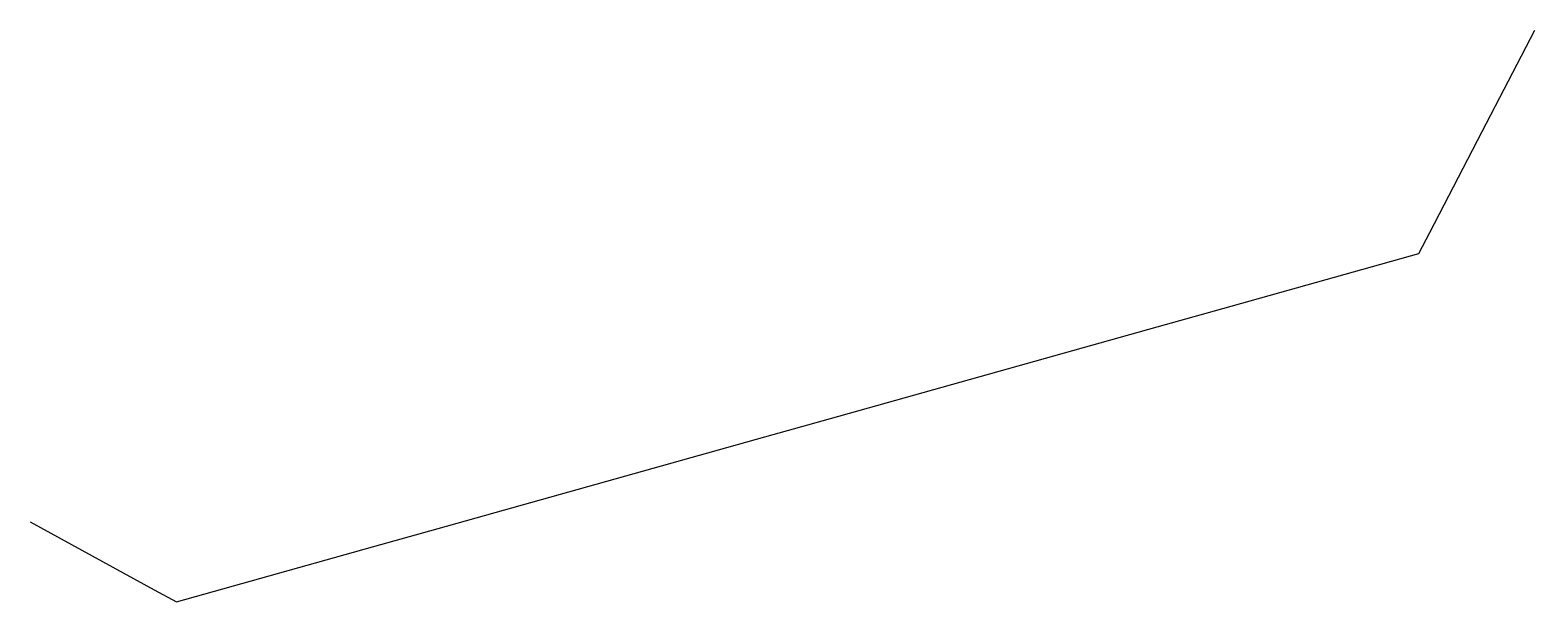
# Model space of a CAD drawing. Header units: metres. Extents: x 43 to 79.9, y 25.8 to 39.8.
import ezdxf

# ---------------------------------------------------------------- set-up
doc = ezdxf.new("R2010")
doc.units = ezdxf.units.M

msp = doc.modelspace()

# ---------------------------------------------------------------- linework, layer by layer
msp.add_lwpolyline([(43, 27.75), (44.523, 26.917), (46.045, 26.084), (46.588, 25.787), (48.19, 26.237), (49.793, 26.686), (51.396, 27.135), (52.998, 27.585), (54.601, 28.034), (56.204, 28.483), (57.807, 28.932), (59.409, 29.382), (61.012, 29.831), (62.615, 30.28), (64.217, 30.73), (65.82, 31.179), (67.423, 31.628), (69.025, 32.077), (70.628, 32.527), (72.231, 32.976), (73.833, 33.425), (75.436, 33.875), (77.039, 34.324), (77.305, 34.837), (78.594, 37.318), (79.883, 39.799)])

doc.saveas('drawing.dxf')
